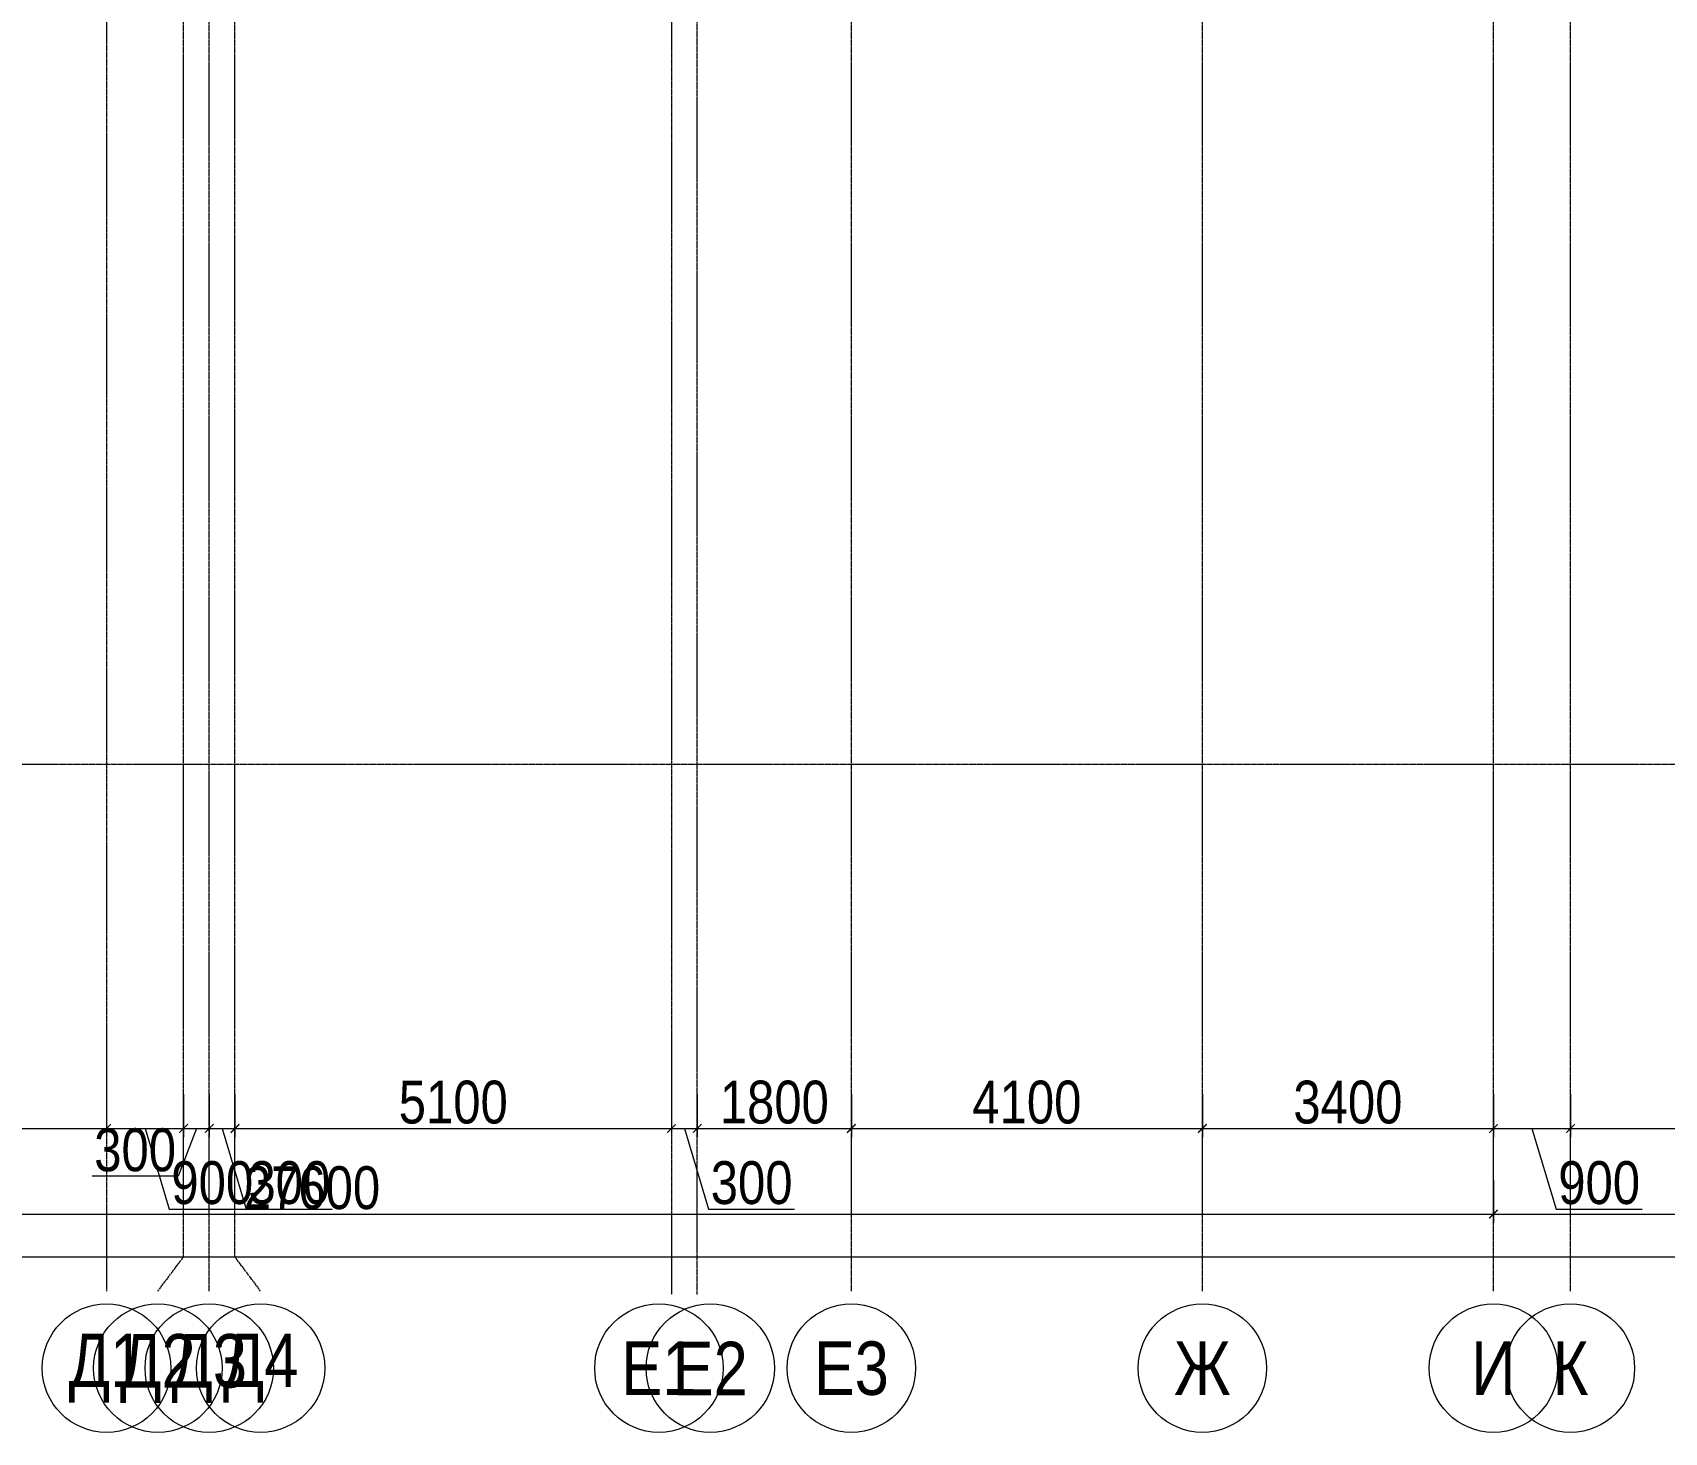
# Model space of a CAD drawing. Header units: millimetres. Extents: x 538266 to 1167394, y 114608 to 637157.
# Drawn here: x 1056971 to 1076030, y 488964 to 505316 of the extents above; entities that cross this region are included whole.
import ezdxf
from ezdxf.enums import TextEntityAlignment as Align

# ---------------------------------------------------------------- set-up
doc = ezdxf.new("R2010")
doc.units = ezdxf.units.MM
doc.linetypes.add('CENTER2', pattern=[28.575, 19.05, -3.175, 3.175, -3.175])
doc.layers.get('Defpoints').update_dxf_attribs({"color": 140})
doc.layers.add('РД_Оси_100', color=7, linetype='Continuous', lineweight=0, true_color=0x525252)
doc.layers.add('РД_Оси_размер', color=8, linetype='Continuous', lineweight=0)
doc.styles.add('style1', font='ARIALN.TTF')
doc.styles.add('ккк', font='isocpeur.ttf', dxfattribs={"width": 0.85, "oblique": 15})
doc.dimstyles.new('Dim100_ареал', dxfattribs={"dimscale": 100, "dimtxt": 2.5, "dimasz": 1, "dimexe": 1, "dimexo": 1, "dimgap": 0.5, "dimtad": 1, "dimzin": 12, "dimdsep": 46, "dimtxsty": 'style1', "dimblk": 'ARCHTICK', "dimcen": 1, "dimdle": 1, "dimclrd": 256, "dimclre": 256, "dimaunit": 1, "dimadec": 0, "dimazin": 3, "dimtfac": 1, "dimtmove": 1, "dimatfit": 3, "dimldrblk": 'OPEN30', "dimfxl": 4, "dimfxlon": 1, "dimtolj": 1, "dimtzin": 0, "dimlwd": 9, "dimlwe": 9, "dimarcsym": 0})

# ---------------------------------------------------------------- blocks, each defined once
blk = doc.blocks.new('A-iden')
at = {"linetype": 'Continuous', "lineweight": 5}
blk.add_circle((0, -4), 3, dxfattribs=at)
at = {"color": 0, "linetype": 'Continuous', "lineweight": 20, "style": 'ккк', "width": 0.85}
blk.add_attdef('ID', text='', height=8, dxfattribs=at).set_placement((0.314, -3.853), align=Align.MIDDLE_CENTER)
blk = doc.blocks.new('_ArchTick')
at = {"color": 0, "linetype": 'ByBlock', "const_width": 0.15}
blk.add_lwpolyline([(-0.5, -0.5), (0.5, 0.5)], dxfattribs=at)
blk = doc.blocks.new('*D918')
at = {"layer": 'Defpoints', "color": 0, "transparency": 16777216}
for p in [(7800, -3255), (11400, -3255), (11400, -4255)]:
    blk.add_point(p, dxfattribs=at)
at = {"layer": 'РД_Оси_размер', "lineweight": 9, "transparency": 16777216}
for p, q in [((7800, -3855), (7800, -4355)), ((11400, -3855), (11400, -4355)), ((7700, -4255), (11500, -4255))]:
    blk.add_line(p, q, dxfattribs=at)
at = {"layer": 'РД_Оси_размер', "lineweight": 9, "transparency": 16777216, "xscale": 100, "yscale": 100, "zscale": 100, "rotation": 180}
blk.add_blockref('_ArchTick', (7800, -4255), dxfattribs=at)
at = {"layer": 'РД_Оси_размер', "lineweight": 9, "transparency": 16777216, "xscale": 100, "yscale": 100, "zscale": 100}
blk.add_blockref('_ArchTick', (11400, -4255), dxfattribs=at)
at = {"layer": 'РД_Оси_размер', "color": 0, "transparency": 16777216, "insert": (9600, -3950), "char_height": 500, "attachment_point": 5, "style": 'style1'}
blk.add_mtext('\\A1;3600', dxfattribs=at)
blk = doc.blocks.new('_Open30')
at = {"color": 0, "linetype": 'ByBlock', "lineweight": -2}
for p, q in [((-1, 0.27), (0, 0)), ((0, 0), (-1, -0.27)), ((0, 0), (-1, 0))]:
    blk.add_line(p, q, dxfattribs=at)
blk = doc.blocks.new('*D919')
at = {"layer": 'Defpoints', "color": 0, "transparency": 16777216}
for p in [(11400, -3255), (12300, -3255), (12300, -4255)]:
    blk.add_point(p, dxfattribs=at)
at = {"layer": 'РД_Оси_размер', "lineweight": 9, "transparency": 16777216}
for p, q in [((11400, -3855), (11400, -4355)), ((12300, -3855), (12300, -4355)), ((11300, -4255), (12400, -4255)), ((11850, -4255), (12132, -5196)), ((12132, -5196), (13137, -5196))]:
    blk.add_line(p, q, dxfattribs=at)
at = {"layer": 'РД_Оси_размер', "lineweight": 9, "transparency": 16777216, "xscale": 100, "yscale": 100, "zscale": 100, "rotation": 180}
blk.add_blockref('_ArchTick', (11400, -4255), dxfattribs=at)
at = {"layer": 'РД_Оси_размер', "lineweight": 9, "transparency": 16777216, "xscale": 100, "yscale": 100, "zscale": 100}
blk.add_blockref('_ArchTick', (12300, -4255), dxfattribs=at)
at = {"layer": 'РД_Оси_размер', "color": 0, "transparency": 16777216, "insert": (12635, -4891), "char_height": 500, "attachment_point": 5, "style": 'style1'}
blk.add_mtext('\\A1;900', dxfattribs=at)
blk = doc.blocks.new('*D920')
at = {"layer": 'Defpoints', "color": 0, "transparency": 16777216}
for p in [(12300, -3255), (12600, -3255), (12600, -4255)]:
    blk.add_point(p, dxfattribs=at)
at = {"layer": 'РД_Оси_размер', "lineweight": 9, "transparency": 16777216}
for p, q in [((12300, -3855), (12300, -4355)), ((12600, -3855), (12600, -4355)), ((12200, -4255), (12700, -4255)), ((12450, -4255), (12237, -4813)), ((12237, -4813), (11232, -4813))]:
    blk.add_line(p, q, dxfattribs=at)
at = {"layer": 'РД_Оси_размер', "lineweight": 9, "transparency": 16777216, "xscale": 100, "yscale": 100, "zscale": 100, "rotation": 180}
blk.add_blockref('_ArchTick', (12300, -4255), dxfattribs=at)
at = {"layer": 'РД_Оси_размер', "lineweight": 9, "transparency": 16777216, "xscale": 100, "yscale": 100, "zscale": 100}
blk.add_blockref('_ArchTick', (12600, -4255), dxfattribs=at)
at = {"layer": 'РД_Оси_размер', "color": 0, "transparency": 16777216, "insert": (11734, -4508), "char_height": 500, "attachment_point": 5, "style": 'style1'}
blk.add_mtext('\\A1;300', dxfattribs=at)
blk = doc.blocks.new('*D921')
at = {"layer": 'Defpoints', "color": 0, "transparency": 16777216}
for p in [(12600, -3255), (12900, -3255), (12900, -4255)]:
    blk.add_point(p, dxfattribs=at)
at = {"layer": 'РД_Оси_размер', "lineweight": 9, "transparency": 16777216}
for p, q in [((12600, -3855), (12600, -4355)), ((12900, -3855), (12900, -4355)), ((12500, -4255), (13000, -4255)), ((12750, -4255), (13032, -5196)), ((13032, -5196), (14037, -5196))]:
    blk.add_line(p, q, dxfattribs=at)
at = {"layer": 'РД_Оси_размер', "lineweight": 9, "transparency": 16777216, "xscale": 100, "yscale": 100, "zscale": 100, "rotation": 180}
blk.add_blockref('_ArchTick', (12600, -4255), dxfattribs=at)
at = {"layer": 'РД_Оси_размер', "lineweight": 9, "transparency": 16777216, "xscale": 100, "yscale": 100, "zscale": 100}
blk.add_blockref('_ArchTick', (12900, -4255), dxfattribs=at)
at = {"layer": 'РД_Оси_размер', "color": 0, "transparency": 16777216, "insert": (13535, -4891), "char_height": 500, "attachment_point": 5, "style": 'style1'}
blk.add_mtext('\\A1;300', dxfattribs=at)
blk = doc.blocks.new('*D922')
at = {"layer": 'Defpoints', "color": 0, "transparency": 16777216}
for p in [(12900, -3255), (18000, -3255), (18000, -4255)]:
    blk.add_point(p, dxfattribs=at)
at = {"layer": 'РД_Оси_размер', "lineweight": 9, "transparency": 16777216}
for p, q in [((12900, -3855), (12900, -4355)), ((18000, -3855), (18000, -4355)), ((12800, -4255), (18100, -4255))]:
    blk.add_line(p, q, dxfattribs=at)
at = {"layer": 'РД_Оси_размер', "lineweight": 9, "transparency": 16777216, "xscale": 100, "yscale": 100, "zscale": 100, "rotation": 180}
blk.add_blockref('_ArchTick', (12900, -4255), dxfattribs=at)
at = {"layer": 'РД_Оси_размер', "lineweight": 9, "transparency": 16777216, "xscale": 100, "yscale": 100, "zscale": 100}
blk.add_blockref('_ArchTick', (18000, -4255), dxfattribs=at)
at = {"layer": 'РД_Оси_размер', "color": 0, "transparency": 16777216, "insert": (15450, -3950), "char_height": 500, "attachment_point": 5, "style": 'style1'}
blk.add_mtext('\\A1;5100', dxfattribs=at)
blk = doc.blocks.new('*D923')
at = {"layer": 'Defpoints', "color": 0, "transparency": 16777216}
for p in [(18000, -3255), (18300, -3255), (18300, -4255)]:
    blk.add_point(p, dxfattribs=at)
at = {"layer": 'РД_Оси_размер', "lineweight": 9, "transparency": 16777216}
for p, q in [((18000, -3855), (18000, -4355)), ((18300, -3855), (18300, -4355)), ((17900, -4255), (18400, -4255)), ((18150, -4255), (18432, -5196)), ((18432, -5196), (19437, -5196))]:
    blk.add_line(p, q, dxfattribs=at)
at = {"layer": 'РД_Оси_размер', "lineweight": 9, "transparency": 16777216, "xscale": 100, "yscale": 100, "zscale": 100, "rotation": 180}
blk.add_blockref('_ArchTick', (18000, -4255), dxfattribs=at)
at = {"layer": 'РД_Оси_размер', "lineweight": 9, "transparency": 16777216, "xscale": 100, "yscale": 100, "zscale": 100}
blk.add_blockref('_ArchTick', (18300, -4255), dxfattribs=at)
at = {"layer": 'РД_Оси_размер', "color": 0, "transparency": 16777216, "insert": (18935, -4891), "char_height": 500, "attachment_point": 5, "style": 'style1'}
blk.add_mtext('\\A1;300', dxfattribs=at)
blk = doc.blocks.new('*D924')
at = {"layer": 'Defpoints', "color": 0, "transparency": 16777216}
for p in [(18300, -3255), (20100, -3255), (20100, -4255)]:
    blk.add_point(p, dxfattribs=at)
at = {"layer": 'РД_Оси_размер', "lineweight": 9, "transparency": 16777216}
for p, q in [((18300, -3855), (18300, -4355)), ((20100, -3855), (20100, -4355)), ((18200, -4255), (20200, -4255))]:
    blk.add_line(p, q, dxfattribs=at)
at = {"layer": 'РД_Оси_размер', "lineweight": 9, "transparency": 16777216, "xscale": 100, "yscale": 100, "zscale": 100, "rotation": 180}
blk.add_blockref('_ArchTick', (18300, -4255), dxfattribs=at)
at = {"layer": 'РД_Оси_размер', "lineweight": 9, "transparency": 16777216, "xscale": 100, "yscale": 100, "zscale": 100}
blk.add_blockref('_ArchTick', (20100, -4255), dxfattribs=at)
at = {"layer": 'РД_Оси_размер', "color": 0, "transparency": 16777216, "insert": (19200, -3950), "char_height": 500, "attachment_point": 5, "style": 'style1'}
blk.add_mtext('\\A1;1800', dxfattribs=at)
blk = doc.blocks.new('*D925')
at = {"layer": 'Defpoints', "color": 0, "transparency": 16777216}
for p in [(20100, -3255), (24200, -3255), (24200, -4255)]:
    blk.add_point(p, dxfattribs=at)
at = {"layer": 'РД_Оси_размер', "lineweight": 9, "transparency": 16777216}
for p, q in [((20100, -3855), (20100, -4355)), ((24200, -3855), (24200, -4355)), ((20000, -4255), (24300, -4255))]:
    blk.add_line(p, q, dxfattribs=at)
at = {"layer": 'РД_Оси_размер', "lineweight": 9, "transparency": 16777216, "xscale": 100, "yscale": 100, "zscale": 100, "rotation": 180}
blk.add_blockref('_ArchTick', (20100, -4255), dxfattribs=at)
at = {"layer": 'РД_Оси_размер', "lineweight": 9, "transparency": 16777216, "xscale": 100, "yscale": 100, "zscale": 100}
blk.add_blockref('_ArchTick', (24200, -4255), dxfattribs=at)
at = {"layer": 'РД_Оси_размер', "color": 0, "transparency": 16777216, "insert": (22150, -3950), "char_height": 500, "attachment_point": 5, "style": 'style1'}
blk.add_mtext('\\A1;4100', dxfattribs=at)
blk = doc.blocks.new('*D926')
at = {"layer": 'Defpoints', "color": 0, "transparency": 16777216}
for p in [(24200, -3255), (27600, -3255), (27600, -4255)]:
    blk.add_point(p, dxfattribs=at)
at = {"layer": 'РД_Оси_размер', "lineweight": 9, "transparency": 16777216}
for p, q in [((24200, -3855), (24200, -4355)), ((27600, -3855), (27600, -4355)), ((24100, -4255), (27700, -4255))]:
    blk.add_line(p, q, dxfattribs=at)
at = {"layer": 'РД_Оси_размер', "lineweight": 9, "transparency": 16777216, "xscale": 100, "yscale": 100, "zscale": 100, "rotation": 180}
blk.add_blockref('_ArchTick', (24200, -4255), dxfattribs=at)
at = {"layer": 'РД_Оси_размер', "lineweight": 9, "transparency": 16777216, "xscale": 100, "yscale": 100, "zscale": 100}
blk.add_blockref('_ArchTick', (27600, -4255), dxfattribs=at)
at = {"layer": 'РД_Оси_размер', "color": 0, "transparency": 16777216, "insert": (25900, -3950), "char_height": 500, "attachment_point": 5, "style": 'style1'}
blk.add_mtext('\\A1;3400', dxfattribs=at)
blk = doc.blocks.new('*D927')
at = {"layer": 'Defpoints', "color": 0, "transparency": 16777216}
for p in [(27600, -3255), (28500, -3255), (28500, -4255)]:
    blk.add_point(p, dxfattribs=at)
at = {"layer": 'РД_Оси_размер', "lineweight": 9, "transparency": 16777216}
for p, q in [((27600, -3855), (27600, -4355)), ((28500, -3855), (28500, -4355)), ((27500, -4255), (28600, -4255)), ((28050, -4255), (28332, -5196)), ((28332, -5196), (29337, -5196))]:
    blk.add_line(p, q, dxfattribs=at)
at = {"layer": 'РД_Оси_размер', "lineweight": 9, "transparency": 16777216, "xscale": 100, "yscale": 100, "zscale": 100, "rotation": 180}
blk.add_blockref('_ArchTick', (27600, -4255), dxfattribs=at)
at = {"layer": 'РД_Оси_размер', "lineweight": 9, "transparency": 16777216, "xscale": 100, "yscale": 100, "zscale": 100}
blk.add_blockref('_ArchTick', (28500, -4255), dxfattribs=at)
at = {"layer": 'РД_Оси_размер', "color": 0, "transparency": 16777216, "insert": (28835, -4891), "char_height": 500, "attachment_point": 5, "style": 'style1'}
blk.add_mtext('\\A1;900', dxfattribs=at)
blk = doc.blocks.new('*D928')
at = {"layer": 'Defpoints', "color": 0, "transparency": 16777216}
for p in [(28500, -3255), (33600, -3255), (33600, -4255)]:
    blk.add_point(p, dxfattribs=at)
at = {"layer": 'РД_Оси_размер', "lineweight": 9, "transparency": 16777216}
for p, q in [((28500, -3855), (28500, -4355)), ((33600, -3855), (33600, -4355)), ((28400, -4255), (33700, -4255))]:
    blk.add_line(p, q, dxfattribs=at)
at = {"layer": 'РД_Оси_размер', "lineweight": 9, "transparency": 16777216, "xscale": 100, "yscale": 100, "zscale": 100, "rotation": 180}
blk.add_blockref('_ArchTick', (28500, -4255), dxfattribs=at)
at = {"layer": 'РД_Оси_размер', "lineweight": 9, "transparency": 16777216, "xscale": 100, "yscale": 100, "zscale": 100}
blk.add_blockref('_ArchTick', (33600, -4255), dxfattribs=at)
at = {"layer": 'РД_Оси_размер', "color": 0, "transparency": 16777216, "insert": (31050, -3950), "char_height": 500, "attachment_point": 5, "style": 'style1'}
blk.add_mtext('\\A1;5100', dxfattribs=at)
blk = doc.blocks.new('*D832')
at = {"layer": 'Defpoints', "color": 0, "transparency": 16777216}
for p in [(0, -3255), (114600, -3255), (114600, -5755)]:
    blk.add_point(p, dxfattribs=at)
at = {"layer": 'РД_Оси_размер', "lineweight": 9, "transparency": 16777216}
for p, q in [((0, -5355), (0, -5855)), ((114600, -5355), (114600, -5855)), ((-100, -5755), (114700, -5755))]:
    blk.add_line(p, q, dxfattribs=at)
at = {"layer": 'РД_Оси_размер', "lineweight": 9, "transparency": 16777216, "xscale": 100, "yscale": 100, "zscale": 100, "rotation": 180}
blk.add_blockref('_ArchTick', (0, -5755), dxfattribs=at)
at = {"layer": 'РД_Оси_размер', "lineweight": 9, "transparency": 16777216, "xscale": 100, "yscale": 100, "zscale": 100}
blk.add_blockref('_ArchTick', (114600, -5755), dxfattribs=at)
at = {"layer": 'РД_Оси_размер', "color": 0, "transparency": 16777216, "insert": (57300, -5450), "char_height": 500, "attachment_point": 5, "style": 'style1'}
blk.add_mtext('\\A1;114600', dxfattribs=at)
blk = doc.blocks.new('*D900')
at = {"layer": 'Defpoints', "color": 0, "transparency": 16777216}
for p in [(0, -3255), (27600, -3255), (27600, -5255)]:
    blk.add_point(p, dxfattribs=at)
at = {"layer": 'РД_Оси_размер', "lineweight": 9, "transparency": 16777216}
for p, q in [((0, -4855), (0, -5355)), ((27600, -4855), (27600, -5355)), ((-100, -5255), (27700, -5255))]:
    blk.add_line(p, q, dxfattribs=at)
at = {"layer": 'РД_Оси_размер', "lineweight": 9, "transparency": 16777216, "xscale": 100, "yscale": 100, "zscale": 100, "rotation": 180}
blk.add_blockref('_ArchTick', (0, -5255), dxfattribs=at)
at = {"layer": 'РД_Оси_размер', "lineweight": 9, "transparency": 16777216, "xscale": 100, "yscale": 100, "zscale": 100}
blk.add_blockref('_ArchTick', (27600, -5255), dxfattribs=at)
at = {"layer": 'РД_Оси_размер', "color": 0, "transparency": 16777216, "insert": (13800, -4950), "char_height": 500, "attachment_point": 5, "style": 'style1'}
blk.add_mtext('\\A1;27600', dxfattribs=at)
blk = doc.blocks.new('*D851')
at = {"layer": 'Defpoints', "color": 0, "transparency": 16777216}
for p in [(27600, -3255), (45600, -3253), (45600, -5255)]:
    blk.add_point(p, dxfattribs=at)
at = {"layer": 'РД_Оси_размер', "lineweight": 9, "transparency": 16777216}
for p, q in [((27600, -4855), (27600, -5355)), ((45600, -4855), (45600, -5355)), ((27500, -5255), (45700, -5255))]:
    blk.add_line(p, q, dxfattribs=at)
at = {"layer": 'РД_Оси_размер', "lineweight": 9, "transparency": 16777216, "xscale": 100, "yscale": 100, "zscale": 100, "rotation": 180}
blk.add_blockref('_ArchTick', (27600, -5255), dxfattribs=at)
at = {"layer": 'РД_Оси_размер', "lineweight": 9, "transparency": 16777216, "xscale": 100, "yscale": 100, "zscale": 100}
blk.add_blockref('_ArchTick', (45600, -5255), dxfattribs=at)
at = {"layer": 'РД_Оси_размер', "color": 0, "transparency": 16777216, "insert": (36600, -4950), "char_height": 500, "attachment_point": 5, "style": 'style1'}
blk.add_mtext('\\A1;18000', dxfattribs=at)
blk = doc.blocks.new('СОШ_2200_АР_ОСИ_М100_28.05.24')
at = {"layer": 'РД_Оси_100', "color": 251, "linetype": 'CENTER2', "true_color": 0x636466}
for p, q in [((20100, -6155), (20100, 139938.679)), ((24200, -6155), (24200, 139938.679)), ((27600, -6155), (27600, 139938.679)), ((-5954.958, 0), (30690.994, 0))]:
    blk.add_line(p, q, dxfattribs=at)
for points in [[(11400, 139938.679), (11400, -6155)], [(12000.12, -6155), (12300, -5755), (12300, 139538.679), (12000, 139938.679)], [(12600, -6155), (12600, 139938.679)], [(13200, -6155), (12900, -5755), (12900, 139538.679), (13220.167, 139939.357)], [(17850, 139938.679), (18000, 139538.679), (18000, -6194.092)], [(18300, -6196.31), (18300, 139538.679), (18450, 139938.679)], [(28500, -6155), (28500, 139938.679)]]:
    blk.add_lwpolyline(points, dxfattribs=at)
at = {"layer": 'РД_Оси_100', "color": 251, "true_color": 0x636466}
ref = blk.add_blockref('A-iden', (11399.266, -6054.999), dxfattribs=dict(at, xscale=250, yscale=250, zscale=250))
ref.add_attrib('ID', 'Д1', dxfattribs={"layer": '0', "linetype": 'Continuous', "height": 625, "style": 'style1'}).set_placement((11399.266, -7054.999), align=Align.MIDDLE)
ref = blk.add_blockref('A-iden', (11999.266, -6054.999), dxfattribs=dict(at, xscale=250, yscale=250, zscale=250))
ref.add_attrib('ID', 'Д2', dxfattribs={"layer": '0', "linetype": 'Continuous', "height": 625, "style": 'style1'}).set_placement((11999.266, -7054.999), align=Align.MIDDLE)
ref = blk.add_blockref('A-iden', (12599.266, -6054.999), dxfattribs=dict(at, xscale=250, yscale=250, zscale=250))
ref.add_attrib('ID', 'Д3', dxfattribs={"layer": '0', "linetype": 'Continuous', "height": 625, "style": 'style1'}).set_placement((12599.266, -7054.999), align=Align.MIDDLE)
ref = blk.add_blockref('A-iden', (13199.266, -6054.999), dxfattribs=dict(at, xscale=250, yscale=250, zscale=250))
ref.add_attrib('ID', 'Д4', dxfattribs={"layer": '0', "linetype": 'Continuous', "height": 625, "style": 'style1'}).set_placement((13199.266, -7054.999), align=Align.MIDDLE)
ref = blk.add_blockref('A-iden', (17851.921, -6054.999), dxfattribs=dict(at, xscale=250, yscale=250, zscale=250))
ref.add_attrib('ID', 'Е1', dxfattribs={"layer": '0', "linetype": 'Continuous', "height": 625, "style": 'style1'}).set_placement((17851.921, -7054.999), align=Align.MIDDLE)
ref = blk.add_blockref('A-iden', (18451.921, -6054.999), dxfattribs=dict(at, xscale=250, yscale=250, zscale=250))
ref.add_attrib('ID', 'Е2', dxfattribs={"layer": '0', "linetype": 'Continuous', "height": 625, "style": 'style1'}).set_placement((18451.921, -7054.999), align=Align.MIDDLE)
ref = blk.add_blockref('A-iden', (20100, -6054.999), dxfattribs=dict(at, xscale=250, yscale=250, zscale=250))
ref.add_attrib('ID', 'Е3', dxfattribs={"layer": '0', "linetype": 'Continuous', "height": 625, "style": 'style1'}).set_placement((20100, -7054.999), align=Align.MIDDLE)
ref = blk.add_blockref('A-iden', (24200, -6054.999), dxfattribs=dict(at, xscale=250, yscale=250, zscale=250))
ref.add_attrib('ID', 'Ж', dxfattribs={"layer": '0', "linetype": 'Continuous', "height": 625, "style": 'style1'}).set_placement((24200, -7054.999), align=Align.MIDDLE)
ref = blk.add_blockref('A-iden', (27600, -6054.999), dxfattribs=dict(at, xscale=250, yscale=250, zscale=250))
ref.add_attrib('ID', 'И', dxfattribs={"layer": '0', "linetype": 'Continuous', "height": 625, "style": 'style1'}).set_placement((27600, -7054.999), align=Align.MIDDLE)
ref = blk.add_blockref('A-iden', (28499.266, -6054.999), dxfattribs=dict(at, xscale=250, yscale=250, zscale=250))
ref.add_attrib('ID', 'К', dxfattribs={"layer": '0', "linetype": 'Continuous', "height": 625, "style": 'style1'}).set_placement((28499.266, -7054.999), align=Align.MIDDLE)
at = {"layer": 'РД_Оси_размер', "color": 251, "true_color": 0x636466}
for base, p1, p2, picture, middle in [((114600, -5755), (0, -3255), (114600, -3255), '*D832', (57300, -5449.714)), ((27600, -5255), (0, -3255), (27600, -3255), '*D900', (13800, -4949.714)), ((11400, -4255), (7800, -3255), (11400, -3255), '*D918', (9600, -3949.714)), ((12300, -4255), (11400, -3255), (12300, -3255), '*D919', (12182.258, -4890.573)), ((12900, -4255), (12600, -3255), (12900, -3255), '*D921', (13082.258, -4890.573)), ((18000, -4255), (12900, -3255), (18000, -3255), '*D922', (15450, -3949.714)), ((18300, -4255), (18000, -3255), (18300, -3255), '*D923', (18482.258, -4890.573)), ((20100, -4255), (18300, -3255), (20100, -3255), '*D924', (19200, -3949.714)), ((24200, -4255), (20100, -3255), (24200, -3255), '*D925', (22150, -3949.714)), ((27600, -4255), (24200, -3255), (27600, -3255), '*D926', (25900, -3949.714)), ((45600, -5255), (27600, -3255), (45600, -3253.064), '*D851', (36600, -4949.714)), ((28500, -4255), (27600, -3255), (28500, -3255), '*D927', (28382.258, -4890.573)), ((33600, -4255), (28500, -3255), (33600, -3255), '*D928', (31050, -3949.714))]:
    dim = blk.add_linear_dim(base=base, p1=p1, p2=p2, dimstyle='Dim100_ареал', override={"dimtxt": 5}, dxfattribs=at)
    dim.commit()
    dim.dimension.update_dxf_attribs({"geometry": picture, "text_midpoint": middle})
dim = blk.add_linear_dim(base=(12600, -4255), p1=(12300, -3255), p2=(12600, -3255), dimstyle='Dim100_ареал', override={"dimtxt": 5}, dxfattribs=at)
dim.commit()
dim.dimension.update_dxf_attribs({"geometry": '*D920', "text_midpoint": (12186.596, -4813.295), "dimtype": 160})

msp = doc.modelspace()

# ---------------------------------------------------------------- block references
at = {"layer": 'РД_Оси_100', "lineweight": 25}
msp.add_blockref('СОШ_2200_АР_ОСИ_М100_28.05.24', (1046434, 496769), dxfattribs=at)

doc.saveas('drawing.dxf')
